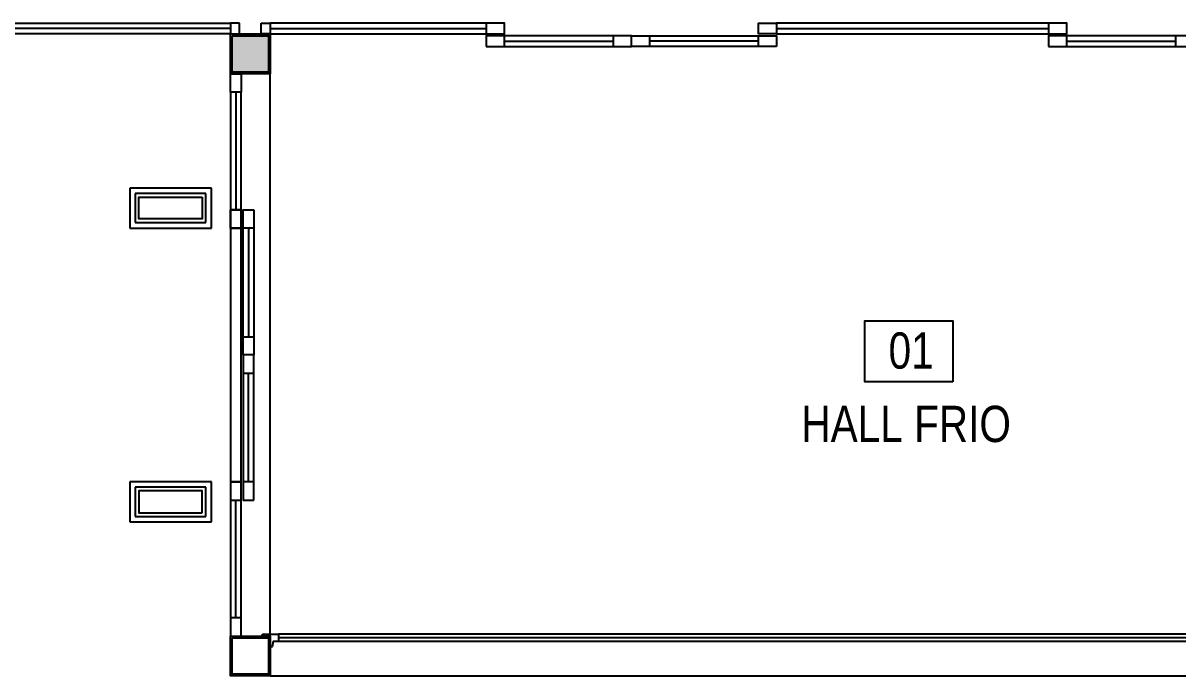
# Model space of a CAD drawing. Header units: inches. Extents: x -309 to 190, y -1585 to -1350.
# Drawn here: x -224.47 to -218.1, y -1379.3 to -1375.7 of the extents above; entities that cross this region are included whole.
import ezdxf
from ezdxf.enums import TextEntityAlignment as Align

# ---------------------------------------------------------------- set-up
doc = ezdxf.new("R2010")
doc.units = ezdxf.units.IN
doc.header["$MEASUREMENT"] = 0
doc.linetypes.add('DASHED2', pattern=[0.375, 0.25, -0.125])
doc.layers.get('0').update_dxf_attribs({"color": 9, "linetype": 'CONTINUOUS'})
for name, color, linetype in [('01', 9, 'CONTINUOUS'), ('11-LOCALES', 9, 'CONTINUOUS'), ('CARP', 9, 'CONTINUOUS'), ('estructura', 9, 'CONTINUOUS'), ('proyeccion', 9, 'CONTINUOUS'), ('REVOQUE', 9, 'CONTINUOUS')]:
    doc.layers.add(name, color=color, linetype=linetype)
doc.styles.add('ROMANS', font='arial.ttf')

# ---------------------------------------------------------------- blocks, each defined once
blk = doc.blocks.new('NLOCAL')
blk.add_lwpolyline([(-0.3036, 0), (0.3036, 0), (0.3036, 0.4188), (-0.3036, 0.4188)], close=True)
at = {"style": 'ROMANS', "width": 0.8, "flags": 1}
blk.add_attdef('SECTOR', text='', height=0.25, dxfattribs=at).set_placement((-0.0063, 0.6345), align=Align.MIDDLE)
at = {"style": 'ROMANS', "width": 0.8}
for tag, p in [('NUMERO', (0.006, 0.2059)), ('DENOMINACION', (0.0182, -0.2909))]:
    blk.add_attdef(tag, text='', height=0.25, dxfattribs=at).set_placement(p, align=Align.MIDDLE)

msp = doc.modelspace()

# ---------------------------------------------------------------- hatches: boundary and pattern name
h = msp.add_hatch(color=256)
h.dxf.hatch_style = 1
h.paths.add_polyline_path([(-223.3168, -1375.7682), (-223.1168, -1375.7682), (-223.1168, -1375.9682), (-223.3168, -1375.9682)])

# ---------------------------------------------------------------- linework, layer by layer
msp.add_line((-223.1068, -1379.2982), (-216.0268, -1379.2982))
msp.add_lwpolyline([(-223.1068, -1379.0782), (-223.1068, -1375.9782)])
at = {"layer": '01', "ltscale": 0.5}
for points in [[(-223.4818, -1376.6582), (-223.4818, -1376.7782), (-223.8318, -1376.7782), (-223.8318, -1376.6582), (-223.4818, -1376.6582)], [(-223.4818, -1378.3982), (-223.4818, -1378.2782), (-223.8318, -1378.2782), (-223.8318, -1378.3982), (-223.4818, -1378.3982)]]:
    msp.add_lwpolyline(points, dxfattribs=at)
at = {"layer": 'CARP'}
for p, q in [((-230.4319, -1375.6982), (-223.3268, -1375.6982)), ((-223.3268, -1375.7282), (-230.4319, -1375.7282)), ((-221.9168, -1375.6982), (-223.1068, -1375.6982)), ((-223.1068, -1375.7282), (-221.9168, -1375.7282)), ((-218.8168, -1375.6982), (-220.3168, -1375.6982)), ((-220.3168, -1375.7282), (-218.8168, -1375.7282)), ((-223.3268, -1375.7582), (-230.4319, -1375.7582)), ((-223.1068, -1375.7582), (-221.9168, -1375.7582)), ((-221.2168, -1375.7682), (-221.8168, -1375.7682)), ((-221.0168, -1375.7682), (-220.4168, -1375.7682)), ((-220.3168, -1375.7582), (-218.8168, -1375.7582)), ((-218.1168, -1375.7682), (-218.7168, -1375.7682)), ((-221.8168, -1375.7982), (-221.2168, -1375.7982)), ((-221.8168, -1375.8282), (-221.2168, -1375.8282)), ((-220.4168, -1375.7982), (-221.0168, -1375.7982)), ((-220.4168, -1375.8282), (-221.0168, -1375.8282)), ((-218.7168, -1375.7982), (-218.1168, -1375.7982)), ((-218.7168, -1375.8282), (-218.1168, -1375.8282)), ((-223.3268, -1376.0782), (-223.3268, -1376.7282)), ((-223.2968, -1376.0782), (-223.2968, -1376.7282)), ((-223.2668, -1376.7282), (-223.2668, -1376.0782)), ((-223.2568, -1377.4282), (-223.2568, -1376.8282)), ((-223.2268, -1376.8282), (-223.2268, -1377.4282)), ((-223.1968, -1376.8282), (-223.1968, -1377.4282)), ((-223.2568, -1377.6282), (-223.2568, -1378.2282)), ((-223.2268, -1378.2282), (-223.2268, -1377.6282)), ((-223.1968, -1378.2282), (-223.1968, -1377.6282)), ((-223.3268, -1378.3282), (-223.3268, -1378.9782)), ((-223.2968, -1378.9782), (-223.2968, -1378.3282)), ((-223.2668, -1378.9782), (-223.2668, -1378.3282)), ((-216.0718, -1379.0682), (-223.0618, -1379.0682)), ((-216.0718, -1379.0882), (-223.0618, -1379.0882)), ((-216.0718, -1379.1082), (-223.0618, -1379.1082))]:
    msp.add_line(p, q, dxfattribs=at)
msp.add_lwpolyline([(-223.1518, -1379.0732, -0.414214), (-223.1468, -1379.0682), (-223.0618, -1379.0682), (-223.0618, -1379.1082), (-223.0918, -1379.1082), (-223.0968, -1379.1382), (-223.1068, -1379.1382), (-223.1068, -1379.1289), (-223.1068, -1379.0782), (-223.1518, -1379.0782), (-223.1518, -1379.0732)], format="xyb", dxfattribs=at)
at = {"layer": 'estructura'}
for points in [[(-223.3168, -1375.7682), (-223.1168, -1375.7682), (-223.1168, -1375.9682), (-223.3168, -1375.9682)], [(-223.3168, -1379.0882), (-223.1168, -1379.0882), (-223.1168, -1379.2882), (-223.3168, -1379.2882)]]:
    msp.add_lwpolyline(points, close=True, dxfattribs=at)
at = {"layer": 'proyeccion', "linetype": 'DASHED2', "ltscale": 10}
for points in [[(-223.4318, -1376.8282), (-223.4318, -1376.6082), (-223.8818, -1376.6082), (-223.8818, -1376.8282)], [(-223.4618, -1376.7982), (-223.4618, -1376.6382), (-223.8518, -1376.6382), (-223.8518, -1376.7982)], [(-223.2668, -1378.2282), (-223.2668, -1376.8282), (-223.3268, -1376.8282), (-223.3268, -1378.2282)], [(-223.4318, -1378.4482), (-223.4318, -1378.2282), (-223.8818, -1378.2282), (-223.8818, -1378.4482)], [(-223.4618, -1378.4182), (-223.4618, -1378.2582), (-223.8518, -1378.2582), (-223.8518, -1378.4182)]]:
    msp.add_lwpolyline(points, close=True, dxfattribs=at)
at = {"layer": 'REVOQUE'}
for points in [[(-223.2768, -1375.6982), (-223.3268, -1375.6982), (-223.3268, -1375.7582), (-223.2768, -1375.7582)], [(-223.1568, -1375.6982), (-223.1068, -1375.6982), (-223.1068, -1375.7582), (-223.1568, -1375.7582)], [(-221.9168, -1375.7582), (-221.8168, -1375.7582), (-221.8168, -1375.6982), (-221.9168, -1375.6982)], [(-221.9168, -1375.7582), (-221.8168, -1375.7582), (-221.8168, -1375.6982), (-221.9168, -1375.6982)], [(-220.3168, -1375.7582), (-220.4168, -1375.7582), (-220.4168, -1375.6982), (-220.3168, -1375.6982)], [(-220.3168, -1375.7582), (-220.4168, -1375.7582), (-220.4168, -1375.6982), (-220.3168, -1375.6982)], [(-218.8168, -1375.7582), (-218.7168, -1375.7582), (-218.7168, -1375.6982), (-218.8168, -1375.6982)], [(-218.8168, -1375.7582), (-218.7168, -1375.7582), (-218.7168, -1375.6982), (-218.8168, -1375.6982)], [(-223.3268, -1375.7582), (-223.1068, -1375.7582), (-223.1068, -1375.9782), (-223.3268, -1375.9782)], [(-221.9168, -1375.8282), (-221.8168, -1375.8282), (-221.8168, -1375.7682), (-221.9168, -1375.7682)], [(-221.2168, -1375.8282), (-221.1168, -1375.8282), (-221.1168, -1375.7682), (-221.2168, -1375.7682)], [(-221.2168, -1375.8282), (-221.1168, -1375.8282), (-221.1168, -1375.7682), (-221.2168, -1375.7682)], [(-221.0168, -1375.8282), (-221.1168, -1375.8282), (-221.1168, -1375.7682), (-221.0168, -1375.7682)], [(-221.0168, -1375.8282), (-221.1168, -1375.8282), (-221.1168, -1375.7682), (-221.0168, -1375.7682)], [(-220.3168, -1375.8282), (-220.4168, -1375.8282), (-220.4168, -1375.7682), (-220.3168, -1375.7682)], [(-218.8168, -1375.8282), (-218.7168, -1375.8282), (-218.7168, -1375.7682), (-218.8168, -1375.7682)], [(-218.1168, -1375.8282), (-218.0168, -1375.8282), (-218.0168, -1375.7682), (-218.1168, -1375.7682)], [(-218.1168, -1375.8282), (-218.0168, -1375.8282), (-218.0168, -1375.7682), (-218.1168, -1375.7682)], [(-223.3268, -1376.0782), (-223.3268, -1375.9782), (-223.2668, -1375.9782), (-223.2668, -1376.0782)], [(-223.2668, -1376.7282), (-223.2668, -1376.8282), (-223.3268, -1376.8282), (-223.3268, -1376.7282)], [(-223.2668, -1376.7282), (-223.2668, -1376.8282), (-223.3268, -1376.8282), (-223.3268, -1376.7282)], [(-223.3268, -1376.7282), (-223.3268, -1376.8282), (-223.2668, -1376.8282), (-223.2668, -1376.7282)], [(-223.3268, -1376.7282), (-223.3268, -1376.8282), (-223.2668, -1376.8282), (-223.2668, -1376.7282)], [(-223.1968, -1376.7282), (-223.1968, -1376.8282), (-223.2568, -1376.8282), (-223.2568, -1376.7282)], [(-223.1968, -1377.4282), (-223.1968, -1377.5282), (-223.2568, -1377.5282), (-223.2568, -1377.4282)], [(-223.1968, -1377.4282), (-223.1968, -1377.5282), (-223.2568, -1377.5282), (-223.2568, -1377.4282)], [(-223.1968, -1377.6282), (-223.1968, -1377.5282), (-223.2568, -1377.5282), (-223.2568, -1377.6282)], [(-223.1968, -1377.6282), (-223.1968, -1377.5282), (-223.2568, -1377.5282), (-223.2568, -1377.6282)], [(-223.2668, -1378.3282), (-223.2668, -1378.2282), (-223.3268, -1378.2282), (-223.3268, -1378.3282)], [(-223.2668, -1378.3282), (-223.2668, -1378.2282), (-223.3268, -1378.2282), (-223.3268, -1378.3282)], [(-223.1968, -1378.3282), (-223.1968, -1378.2282), (-223.2568, -1378.2282), (-223.2568, -1378.3282)], [(-223.2668, -1379.0782), (-223.2668, -1378.9782), (-223.3268, -1378.9782), (-223.3268, -1379.0782)], [(-223.3268, -1379.0782), (-223.1068, -1379.0782), (-223.1068, -1379.2982), (-223.3268, -1379.2982)]]:
    msp.add_lwpolyline(points, close=True, dxfattribs=at)

# ---------------------------------------------------------------- block references
at = {"layer": '11-LOCALES'}
ref = msp.add_blockref('NLOCAL', (-219.5875, -1377.6757), dxfattribs=dict(at, xscale=-0.7999999999999546, yscale=0.7999999999999546, zscale=0.8000000000000003))
ref.add_attrib('DENOMINACION', 'HALL FRIO', dxfattribs={"layer": '0', "height": 0.2, "style": 'ROMANS', "width": 0.8}).set_placement((-219.6021, -1377.9084), align=Align.MIDDLE)
ref.add_attrib('NUMERO', '01', dxfattribs={"layer": '0', "height": 0.2, "style": 'ROMANS', "width": 0.8}).set_placement((-219.5747, -1377.5037), align=Align.MIDDLE)

doc.saveas('drawing.dxf')
